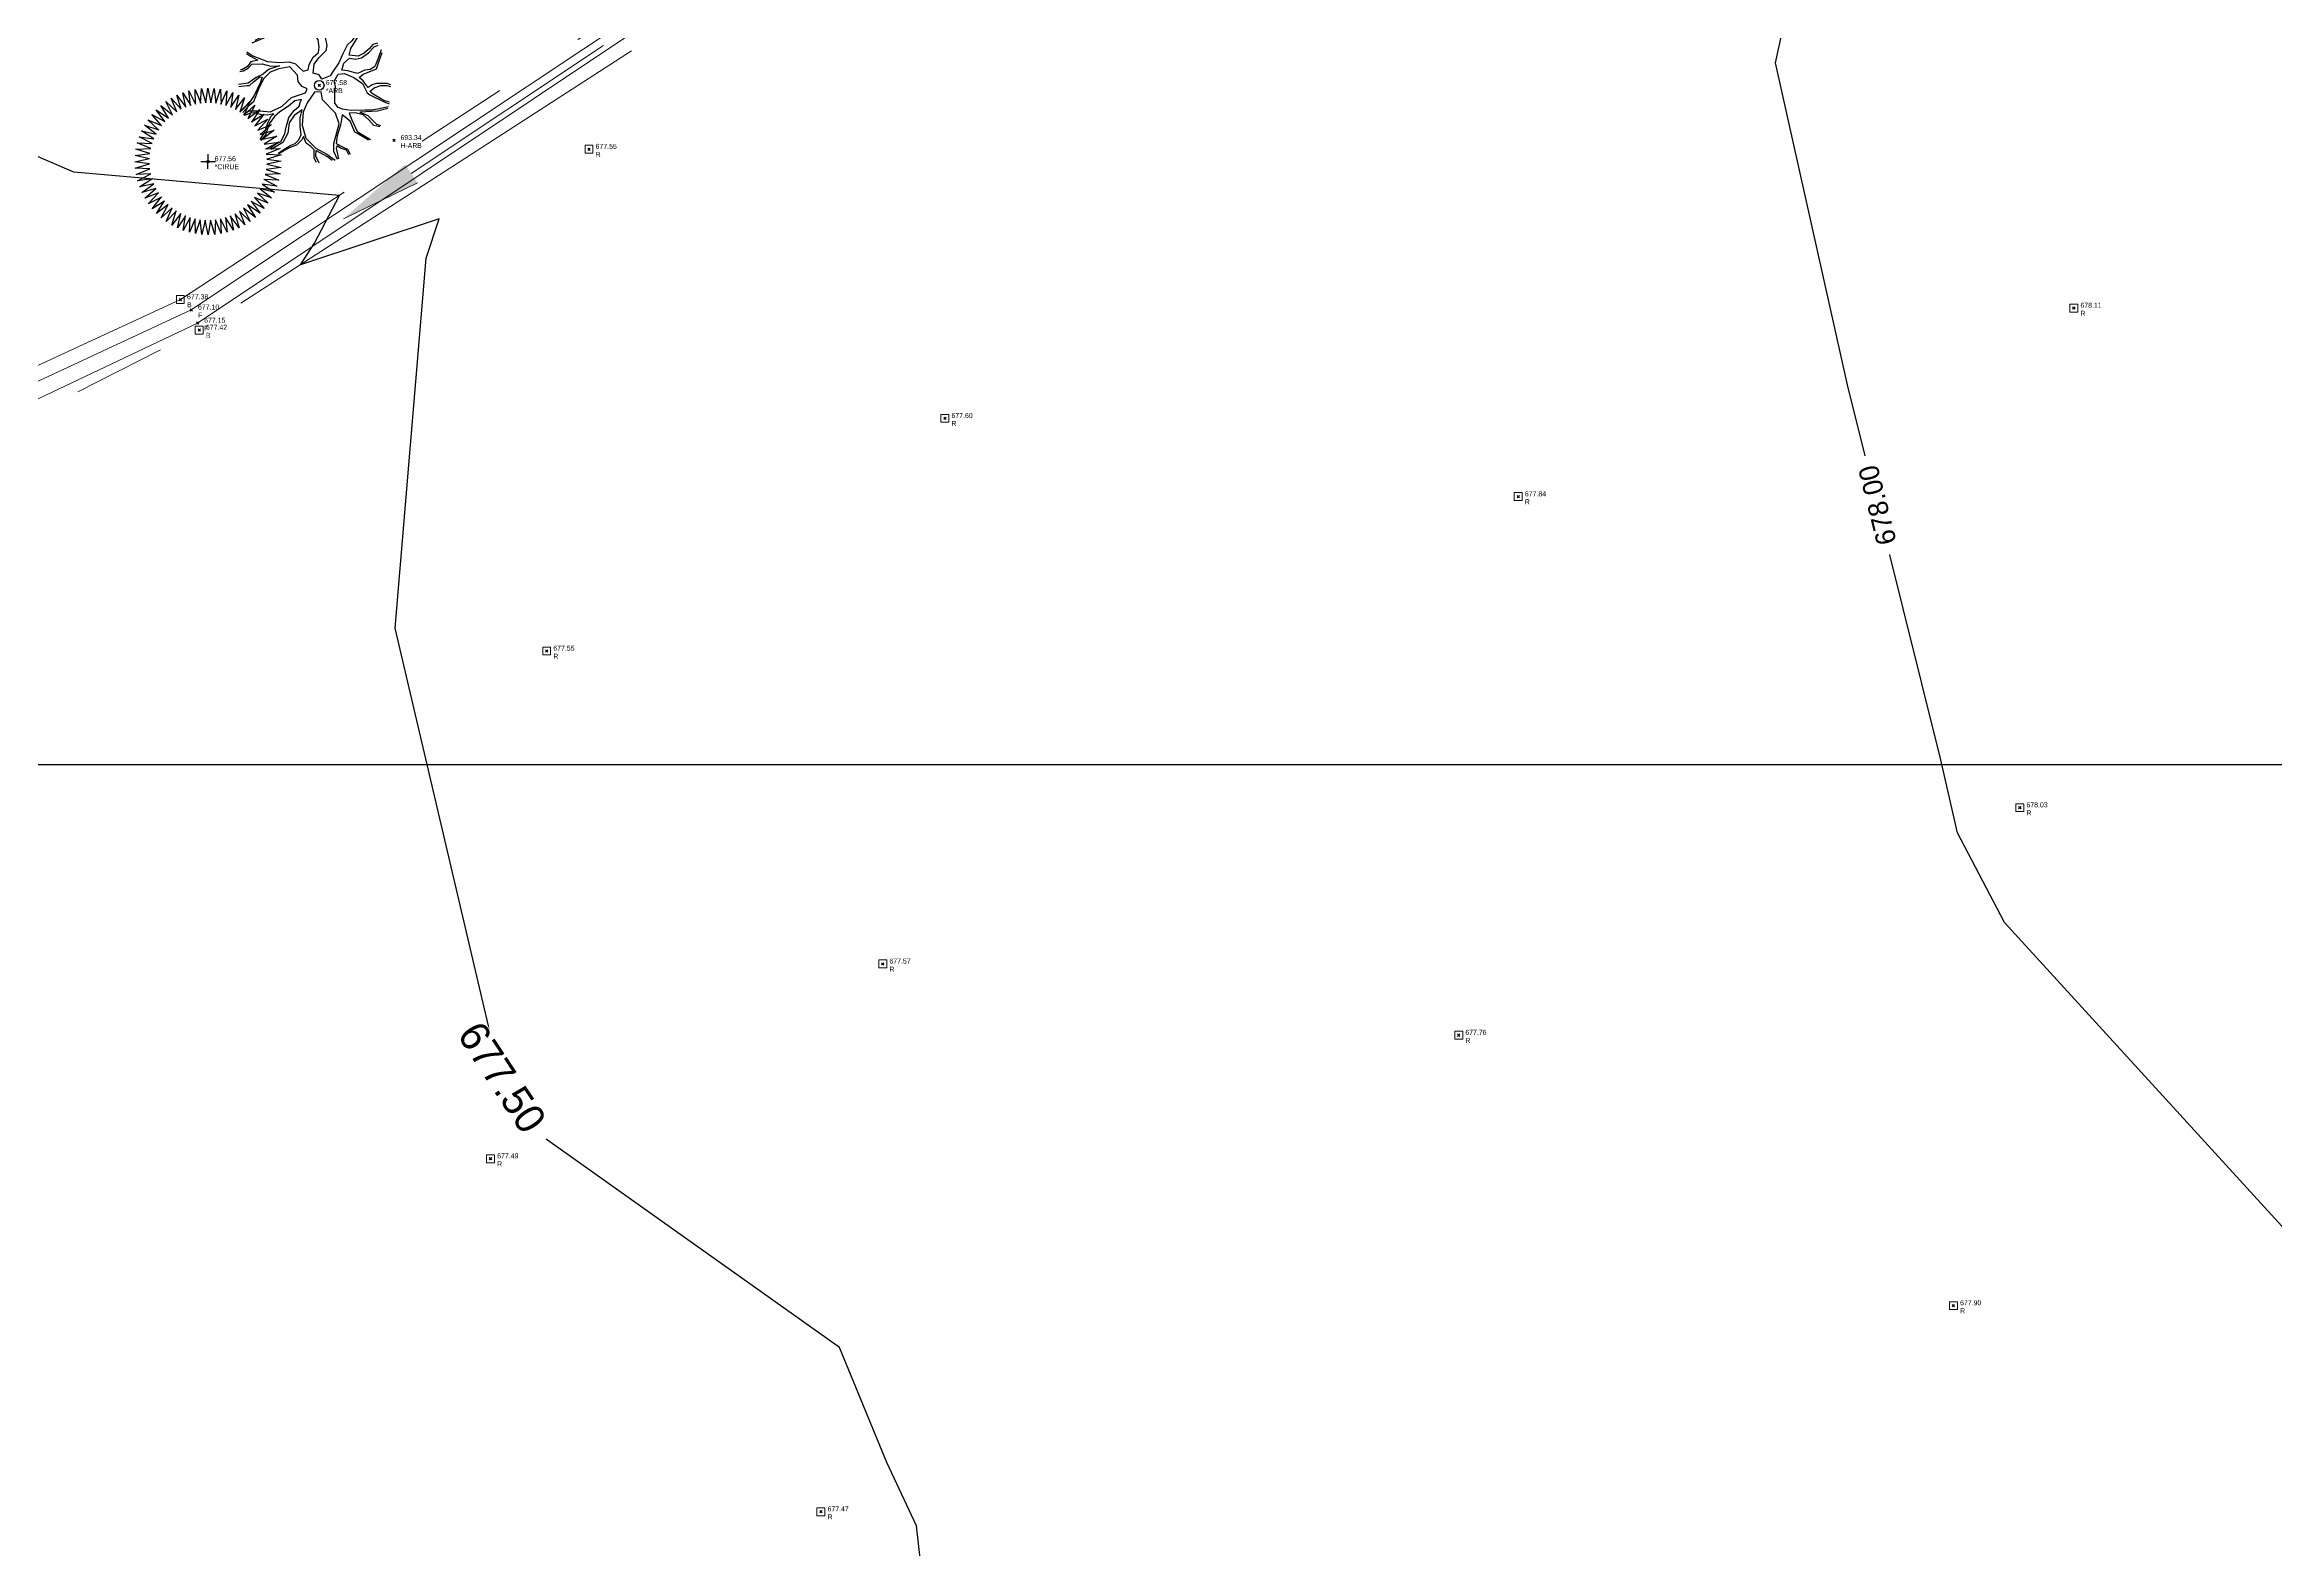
# Model space of a CAD drawing. Extents: x 350769 to 354978, y 6304672 to 6307963.
# Drawn here: x 352416 to 352472.4, y 6305680.2 to 6305718.2 of the extents above; entities that cross this region are included whole.
import ezdxf

# ---------------------------------------------------------------- set-up
doc = ezdxf.new("R2010")
doc.units = 0
doc.header["$PDMODE"] = 35
doc.header["$PDSIZE"] = 0.03
for name, pattern in [('4.0 - LO RECABARREN - DESNIVEL NUEVO$0$HIDDEN', [0.375, 0.25, -0.125]), ('CONTINUOS', [0]), ('DASHED', [19.05, 12.7, -6.35]), ('PHANTOM', [23.5, 11.75, -2.35, 2.35, -2.35, 2.35, -2.35])]:
    doc.linetypes.add(name, pattern=pattern)
doc.layers.get('0').update_dxf_attribs({"linetype": 'CONTINUOUS'})
doc.layers.add('0_ASD_TOPOGRAFIA_ELEMENTOS', color=7, linetype='CONTINUOS', lineweight=5, true_color=0xbdbdbd)
for name, color, linetype in [('1-CANAL', 150, 'PHANTOM'), ('1-coordenadas', 8, 'CONTINUOUS'), ('3-CANAL_FDO', 4, 'CONTINUOUS'), ('C-TINN', 5, 'CONTINUOUS'), ('C-TOPO-MAJR', 9, 'CONTINUOUS'), ('C-TOPO-MINR', 8, 'CONTINUOUS'), ('V-NODE DIC 2005', 4, 'CONTINUOUS'), ('V-NODE-TEXT DIC 2005', 2, 'CONTINUOUS'), ('V-NODE-TEXT DIC 2012', 31, 'CONTINUOUS'), ('Z-ARB', 253, 'CONTINUOUS'), ('Z-CIRUE', 253, 'CONTINUOUS')]:
    doc.layers.add(name, color=color, linetype=linetype)

# ---------------------------------------------------------------- blocks, each defined once
blk = doc.blocks.new('COORDENADAS')
at = {"layer": '1-coordenadas'}
blk.add_line((20, -500.625), (1420, -500.625), dxfattribs=at)
blk = doc.blocks.new('ARB')
at = {"layer": 'Z-ARB', "linetype": 'Continuous'}
for p, q in [((-0.702, 1.798), (-0.583, 1.746)), ((-0.515, 1.763), (-0.643, 1.81)), ((-0.583, 1.746), (-0.509, 1.626)), ((-0.451, 1.63), (-0.515, 1.763)), ((-0.239, 1.899), (-0.12, 1.8)), ((-0.104, 1.843), (-0.176, 1.887)), ((-0.12, 1.8), (-0.061, 1.684)), ((-0.028, 1.73), (-0.104, 1.843)), ((-0.015, 1.675), (-0.028, 1.73)), ((0.059, 1.721), (-0.015, 1.675)), ((0.263, 1.735), (0.059, 1.721)), ((0.083, 1.679), (0.258, 1.706)), ((0.258, 1.706), (0.603, 1.763)), ((0.476, 1.792), (0.263, 1.735)), ((-1.286, 1.232), (-1.718, 1.038)), ((-1.435, 1.215), (-1.648, 1.112)), ((-1.218, 1.294), (-1.435, 1.215)), ((-0.807, 1.329), (-1.286, 1.232)), ((-0.994, 1.364), (-1.218, 1.294)), ((-0.859, 1.399), (-0.994, 1.364)), ((-0.77, 1.397), (-0.859, 1.399)), ((-0.613, 1.246), (-0.807, 1.329)), ((-0.594, 1.348), (-0.77, 1.397)), ((-0.408, 1.222), (-0.613, 1.246)), ((-0.46, 1.33), (-0.594, 1.348)), ((-0.509, 1.626), (-0.456, 1.48)), ((-0.365, 1.32), (-0.46, 1.33)), ((-0.456, 1.48), (-0.427, 1.377)), ((-0.383, 1.436), (-0.451, 1.63)), ((-0.427, 1.377), (-0.365, 1.32)), ((-0.133, 1.268), (-0.408, 1.222)), ((-0.315, 1.371), (-0.383, 1.436)), ((-0.198, 1.348), (-0.315, 1.371)), ((-0.104, 1.421), (-0.198, 1.348)), ((-0.048, 1.161), (-0.133, 1.268)), ((-0.052, 1.607), (-0.104, 1.421)), ((-0.061, 1.684), (-0.052, 1.607)), ((-0.02, 0.968), (-0.048, 1.161)), ((0.008, 1.414), (0.083, 1.679)), ((0.074, 1.251), (0.008, 1.414)), ((0.14, 1.216), (0.074, 1.251)), ((0.182, 1.012), (0.14, 1.216)), ((0.813, 1.148), (0.693, 1.027)), ((0.953, 1.37), (0.813, 1.148)), ((0.864, 1.078), (0.938, 1.207)), ((0.925, 1.599), (0.953, 1.37)), ((0.938, 1.207), (0.999, 1.316)), ((1.013, 1.388), (0.981, 1.56)), ((0.999, 1.316), (1.013, 1.388)), ((-1.85, 0.774), (-1.749, 0.71)), ((-1.845, 0.817), (-1.69, 0.721)), ((-1.735, 0.571), (-1.815, 0.451)), ((-1.749, 0.71), (-1.558, 0.613)), ((-1.558, 0.613), (-1.735, 0.571)), ((-1.69, 0.721), (-1.313, 0.581)), ((-1.313, 0.581), (-1.01, 0.561)), ((-1.01, 0.561), (-0.772, 0.583)), ((-0.772, 0.583), (-0.611, 0.538)), ((-0.259, 0.523), (-0.167, 0.709)), ((-0.167, 0.709), (-0.03, 0.834)), ((-0.135, 0.537), (-0.024, 0.697)), ((-0.03, 0.834), (-0.02, 0.968)), ((-0.024, 0.697), (0.158, 0.888)), ((0.158, 0.888), (0.182, 1.012)), ((0.486, 0.577), (0.329, 0.343)), ((0.575, 0.786), (0.486, 0.577)), ((0.565, 0.396), (0.614, 0.568)), ((0.693, 1.027), (0.575, 0.786)), ((0.614, 0.568), (0.752, 0.7)), ((0.743, 0.777), (0.782, 0.943)), ((0.973, 0.756), (0.743, 0.777)), ((0.752, 0.7), (0.909, 0.677)), ((0.782, 0.943), (0.864, 1.078)), ((0.909, 0.677), (1.054, 0.717)), ((1.125, 0.832), (0.973, 0.756)), ((1.054, 0.717), (1.231, 0.842)), ((1.26, 0.95), (1.125, 0.832)), ((1.231, 0.842), (1.374, 0.996)), ((1.337, 1.055), (1.26, 0.95)), ((1.457, 1.093), (1.337, 1.055)), ((1.374, 0.996), (1.478, 1.036)), ((1.484, 0.726), (1.419, 0.557)), ((1.445, 0.439), (1.509, 0.646)), ((1.554, 0.924), (1.484, 0.726)), ((1.509, 0.646), (1.582, 0.858)), ((-1.799, 0.026), (-2.04, -0.011)), ((-2.01, 0.315), (-1.918, 0.335)), ((-1.962, 0.358), (-1.993, 0.364)), ((-1.815, 0.451), (-1.962, 0.358)), ((-1.918, 0.335), (-1.797, 0.417)), ((-1.593, 0.175), (-1.799, 0.026)), ((-1.797, 0.417), (-1.707, 0.506)), ((-1.76, -0.027), (-1.663, 0.06)), ((-1.707, 0.506), (-1.453, 0.525)), ((-1.663, 0.06), (-1.502, 0.188)), ((-1.486, 0.056), (-1.64, -0.284)), ((-1.423, 0.263), (-1.593, 0.175)), ((-1.406, 0.139), (-1.529, -0.124)), ((-1.502, 0.188), (-1.446, 0.184)), ((-1.446, 0.184), (-1.486, 0.056)), ((-1.453, 0.525), (-1.23, 0.467)), ((-1.287, 0.38), (-1.423, 0.263)), ((-1.244, 0.312), (-1.406, 0.139)), ((-1.01, 0.478), (-1.287, 0.38)), ((-1.024, 0.405), (-1.244, 0.312)), ((-1.23, 0.467), (-1.01, 0.478)), ((-0.747, 0.458), (-1.024, 0.405)), ((-0.553, 0.248), (-0.747, 0.458)), ((-0.611, 0.538), (-0.502, 0.434)), ((-0.534, 0.093), (-0.553, 0.248)), ((-0.49, 0.032), (-0.534, 0.093)), ((-0.502, 0.434), (-0.412, 0.356)), ((-0.431, -0.039), (-0.49, 0.032)), ((-0.412, 0.356), (-0.283, 0.392)), ((-0.283, 0.392), (-0.259, 0.523)), ((-0.154, 0.307), (-0.135, 0.537)), ((-0.154, 0.307), (-0.154, 0.307)), ((-0.001, 0.263), (-0.154, 0.307)), ((0.06, 0.161), (-0.001, 0.263)), ((0.271, 0.249), (0.06, 0.161)), ((0.329, 0.343), (0.271, 0.249)), ((0.374, 0.116), (0.473, 0.293)), ((0.413, -0.019), (0.374, 0.116)), ((0.473, 0.293), (0.637, 0.307)), ((0.714, 0.375), (0.565, 0.396)), ((0.637, 0.307), (0.87, 0.217)), ((0.961, 0.313), (0.714, 0.375)), ((0.87, 0.217), (1.092, 0.069)), ((1.148, 0.406), (0.961, 0.313)), ((1.007, 0.214), (1.104, 0.301)), ((1.112, 0.134), (1.007, 0.214)), ((1.092, 0.069), (1.217, -0.165)), ((1.104, 0.301), (1.261, 0.361)), ((1.196, 0.02), (1.112, 0.134)), ((1.281, 0.425), (1.148, 0.406)), ((1.242, -0.034), (1.196, 0.02)), ((1.335, 0.031), (1.242, -0.034)), ((1.261, 0.361), (1.445, 0.439)), ((1.39, 0.487), (1.281, 0.425)), ((1.447, 0.07), (1.335, 0.031)), ((1.419, 0.557), (1.39, 0.487)), ((1.394, -0.041), (1.559, 0.018)), ((1.578, 0.075), (1.447, 0.07)), ((1.559, 0.018), (1.705, 0.021)), ((1.714, 0.072), (1.578, 0.075)), ((1.705, 0.021), (1.806, 0.001)), ((1.814, 0.045), (1.714, 0.072)), ((-2.033, -0.058), (-1.818, -0.031)), ((-1.754, -0.458), (-1.937, -0.656)), ((-1.818, -0.031), (-1.76, -0.027)), ((-1.653, -0.439), (-1.782, -0.565)), ((-1.64, -0.284), (-1.754, -0.458)), ((-1.529, -0.124), (-1.653, -0.439)), ((-1.216, -0.688), (-0.93, -0.54)), ((-0.768, -0.54), (-0.982, -0.688)), ((-0.93, -0.54), (-0.694, -0.321)), ((-0.613, -0.404), (-0.768, -0.54)), ((-0.694, -0.321), (-0.346, -0.191)), ((-0.626, -0.643), (-0.5, -0.531)), ((-0.445, -0.368), (-0.613, -0.404)), ((-0.5, -0.531), (-0.474, -0.438)), ((-0.474, -0.438), (-0.445, -0.368)), ((-0.304, -0.094), (-0.431, -0.039)), ((-0.297, -0.442), (-0.391, -0.68)), ((-0.346, -0.191), (-0.304, -0.094)), ((-0.117, -0.175), (-0.297, -0.442)), ((0.055, -0.162), (-0.117, -0.175)), ((0.089, -0.365), (0.055, -0.162)), ((0.422, -0.692), (0.089, -0.365)), ((0.396, -0.235), (0.413, -0.019)), ((0.404, -0.447), (0.396, -0.235)), ((0.49, -0.547), (0.404, -0.447)), ((0.595, -0.589), (0.49, -0.547)), ((1.217, -0.165), (1.28, -0.215)), ((1.28, -0.132), (1.394, -0.041)), ((1.364, -0.201), (1.28, -0.132)), ((1.28, -0.215), (1.65, -0.391)), ((1.554, -0.305), (1.364, -0.201)), ((1.747, -0.56), (1.483, -0.631)), ((1.761, -0.511), (1.485, -0.578)), ((1.664, -0.363), (1.554, -0.305)), ((1.65, -0.391), (1.778, -0.438)), ((1.787, -0.395), (1.664, -0.363)), ((-1.782, -0.565), (-1.916, -0.718)), ((-1.898, -0.762), (-1.771, -0.673)), ((-1.724, -0.727), (-1.874, -0.789)), ((-1.771, -0.673), (-1.495, -0.665)), ((-1.635, -0.722), (-1.724, -0.727)), ((-1.441, -0.766), (-1.635, -0.722)), ((-1.495, -0.665), (-1.216, -0.688)), ((-1.297, -0.771), (-1.441, -0.766)), ((-1.355, -1.205), (-1.29, -0.991)), ((-1.25, -0.991), (-1.335, -1.269)), ((-1.136, -0.734), (-1.297, -0.771)), ((-1.29, -0.991), (-1.206, -0.803)), ((-1.118, -0.805), (-1.25, -0.991)), ((-1.206, -0.803), (-1.136, -0.734)), ((-0.982, -0.688), (-1.118, -0.805)), ((-0.845, -1.241), (-0.82, -1.065)), ((-0.82, -1.065), (-0.757, -0.821)), ((-0.743, -0.959), (-0.776, -1.217)), ((-0.757, -0.821), (-0.626, -0.643)), ((-0.619, -0.772), (-0.743, -0.959)), ((-0.42, -0.622), (-0.619, -0.772)), ((-0.467, -0.824), (-0.42, -0.622)), ((-0.462, -1.051), (-0.467, -0.824)), ((-0.434, -1.244), (-0.462, -1.051)), ((-0.391, -0.68), (-0.415, -1.015)), ((-0.415, -1.015), (-0.316, -1.342)), ((0.523, -0.967), (0.422, -0.692)), ((0.466, -1.183), (0.523, -0.967)), ((0.544, -1.024), (0.474, -1.267)), ((0.568, -0.901), (0.544, -1.024)), ((0.592, -0.732), (0.568, -0.901)), ((0.796, -0.891), (0.592, -0.732)), ((0.822, -0.625), (0.595, -0.589)), ((0.917, -0.681), (0.77, -0.69)), ((0.77, -0.69), (0.835, -0.854)), ((0.92, -1.171), (0.796, -0.891)), ((1.165, -0.608), (0.822, -0.625)), ((0.835, -0.854), (0.98, -1.153)), ((1.126, -0.728), (0.917, -0.681)), ((1.483, -0.631), (1.034, -0.658)), ((1.034, -0.658), (1.244, -0.743)), ((1.271, -0.854), (1.126, -0.728)), ((1.335, -0.602), (1.165, -0.608)), ((1.244, -0.743), (1.461, -0.958)), ((1.398, -0.991), (1.271, -0.854)), ((1.485, -0.578), (1.335, -0.602)), ((1.545, -1.027), (1.398, -0.991)), ((1.461, -0.958), (1.561, -0.985)), ((-1.472, -1.393), (-1.355, -1.205)), ((-1.335, -1.269), (-1.453, -1.419)), ((-1.214, -1.608), (-1.082, -1.505)), ((-0.895, -1.458), (-1.187, -1.636)), ((-1.082, -1.505), (-0.947, -1.433)), ((-1.011, -1.73), (-0.881, -1.642)), ((-0.734, -1.587), (-0.991, -1.749)), ((-0.947, -1.433), (-0.845, -1.241)), ((-0.776, -1.217), (-0.895, -1.458)), ((-0.881, -1.642), (-0.707, -1.532)), ((-0.552, -1.523), (-0.734, -1.587)), ((-0.707, -1.532), (-0.584, -1.48)), ((-0.584, -1.48), (-0.493, -1.384)), ((-0.413, -1.384), (-0.552, -1.523)), ((-0.493, -1.384), (-0.434, -1.244)), ((-0.38, -1.3), (-0.413, -1.384)), ((-0.307, -1.465), (-0.38, -1.3)), ((-0.316, -1.342), (-0.056, -1.588)), ((-0.185, -1.548), (-0.307, -1.465)), ((-0.104, -1.631), (-0.185, -1.548)), ((-0.097, -1.678), (-0.104, -1.631)), ((-0.096, -1.844), (-0.097, -1.678)), ((-0.059, -1.648), (-0.068, -1.782)), ((0.235, -1.802), (-0.059, -1.648)), ((-0.056, -1.588), (0.224, -1.732)), ((0.396, -1.463), (0.466, -1.183)), ((0.397, -1.667), (0.396, -1.463)), ((0.49, -1.868), (0.397, -1.667)), ((0.474, -1.267), (0.453, -1.459)), ((0.453, -1.459), (0.629, -1.553)), ((0.475, -1.516), (0.453, -1.587)), ((0.453, -1.587), (0.473, -1.651)), ((0.473, -1.651), (0.516, -1.848)), ((0.56, -1.577), (0.475, -1.516)), ((0.712, -1.629), (0.56, -1.577)), ((0.629, -1.553), (0.741, -1.604)), ((0.779, -1.74), (0.712, -1.629)), ((0.741, -1.604), (0.807, -1.722)), ((1.016, -1.22), (0.92, -1.171)), ((0.98, -1.153), (1.315, -1.345)), ((1.27, -1.366), (1.016, -1.22)), ((-0.037, -1.953), (-0.096, -1.844)), ((-0.068, -1.782), (0.019, -1.957)), ((0.224, -1.732), (0.433, -1.885)), ((0.354, -1.892), (0.235, -1.802))]:
    blk.add_line(p, q, dxfattribs=at)
at = {"layer": 'Z-ARB'}
blk.add_circle((0, 0), 0.122, dxfattribs=at)
blk = doc.blocks.new('CIRUE')
at = {"linetype": 'Continuous'}
for p, q in [((-0.666, 1.726), (-0.462, 1.41)), ((-0.585, 1.363), (-0.666, 1.726)), ((-0.513, 1.777), (-0.337, 1.445)), ((-0.464, 1.409), (-0.513, 1.777)), ((-0.357, 1.815), (-0.21, 1.469)), ((-0.339, 1.444), (-0.357, 1.815)), ((-0.212, 1.468), (-0.197, 1.84)), ((-0.197, 1.84), (-0.081, 1.481)), ((-0.083, 1.481), (-0.036, 1.85)), ((-0.036, 1.85), (0.048, 1.483)), ((0.046, 1.483), (0.125, 1.846)), ((0.125, 1.846), (0.177, 1.473)), ((0.175, 1.473), (0.286, 1.828)), ((0.286, 1.828), (0.305, 1.452)), ((0.303, 1.452), (0.444, 1.796)), ((0.428, 1.42), (0.599, 1.75)), ((0.444, 1.796), (0.43, 1.42)), ((0.551, 1.378), (0.749, 1.692)), ((0.599, 1.75), (0.552, 1.377)), ((0.749, 1.692), (0.67, 1.324)), ((-1.44, 1.162), (-1.105, 0.99)), ((-1.188, 0.888), (-1.44, 1.162)), ((-1.333, 1.283), (-1.015, 1.082)), ((-1.106, 0.989), (-1.333, 1.283)), ((-1.217, 1.394), (-0.916, 1.167)), ((-1.016, 1.081), (-1.217, 1.394)), ((-1.09, 1.495), (-0.811, 1.242)), ((-0.918, 1.166), (-1.09, 1.495)), ((-0.956, 1.584), (-0.7, 1.308)), ((-0.813, 1.241), (-0.956, 1.584)), ((-0.814, 1.661), (-0.583, 1.364)), ((-0.701, 1.307), (-0.814, 1.661)), ((0.669, 1.324), (0.894, 1.62)), ((0.781, 1.261), (1.032, 1.536)), ((0.894, 1.62), (0.783, 1.26)), ((0.888, 1.188), (1.162, 1.44)), ((1.032, 1.536), (0.89, 1.187)), ((0.989, 1.106), (1.283, 1.333)), ((1.162, 1.44), (0.99, 1.105)), ((1.081, 1.016), (1.394, 1.217)), ((1.283, 1.333), (1.082, 1.015)), ((1.394, 1.217), (1.167, 0.916)), ((-1.75, 0.599), (-1.377, 0.552)), ((-1.42, 0.428), (-1.75, 0.599)), ((-1.692, 0.749), (-1.324, 0.67)), ((-1.378, 0.551), (-1.692, 0.749)), ((-1.62, 0.894), (-1.26, 0.783)), ((-1.324, 0.669), (-1.62, 0.894)), ((-1.536, 1.032), (-1.187, 0.89)), ((-1.261, 0.781), (-1.536, 1.032)), ((1.166, 0.918), (1.495, 1.09)), ((1.241, 0.813), (1.584, 0.956)), ((1.495, 1.09), (1.242, 0.811)), ((1.307, 0.701), (1.661, 0.814)), ((1.584, 0.956), (1.308, 0.7)), ((1.363, 0.585), (1.726, 0.666)), ((1.661, 0.814), (1.364, 0.583)), ((1.726, 0.666), (1.41, 0.462)), ((-1.85, -0.036), (-1.483, 0.048)), ((-1.846, 0.125), (-1.473, 0.177)), ((-1.483, 0.046), (-1.846, 0.125)), ((-1.828, 0.286), (-1.452, 0.305)), ((-1.473, 0.175), (-1.828, 0.286)), ((-1.796, 0.444), (-1.42, 0.43)), ((-1.452, 0.303), (-1.796, 0.444)), ((-0.185, 0), (0.185, 0)), ((0, -0.185), (0, 0.185)), ((1.409, 0.464), (1.777, 0.513)), ((1.444, 0.339), (1.815, 0.357)), ((1.777, 0.513), (1.445, 0.337)), ((1.468, 0.212), (1.84, 0.197)), ((1.815, 0.357), (1.469, 0.21)), ((1.84, 0.197), (1.481, 0.081)), ((1.481, 0.083), (1.85, 0.036)), ((1.85, 0.036), (1.483, -0.048)), ((-1.481, -0.083), (-1.85, -0.036)), ((-1.84, -0.197), (-1.481, -0.081)), ((-1.468, -0.212), (-1.84, -0.197)), ((-1.815, -0.357), (-1.469, -0.21)), ((-1.444, -0.339), (-1.815, -0.357)), ((-1.777, -0.513), (-1.445, -0.337)), ((-1.409, -0.464), (-1.777, -0.513)), ((-1.726, -0.666), (-1.41, -0.462)), ((1.75, -0.599), (1.377, -0.552)), ((1.378, -0.551), (1.692, -0.749)), ((1.42, -0.428), (1.75, -0.599)), ((1.796, -0.444), (1.42, -0.43)), ((1.828, -0.286), (1.452, -0.305)), ((1.452, -0.303), (1.796, -0.444)), ((1.846, -0.125), (1.473, -0.177)), ((1.473, -0.175), (1.828, -0.286)), ((1.483, -0.046), (1.846, -0.125)), ((-1.364, -0.585), (-1.726, -0.666)), ((-1.661, -0.814), (-1.364, -0.583)), ((-1.307, -0.701), (-1.661, -0.814)), ((-1.584, -0.956), (-1.308, -0.7)), ((-1.241, -0.813), (-1.584, -0.956)), ((-1.495, -1.09), (-1.242, -0.811)), ((-1.166, -0.918), (-1.495, -1.09)), ((-1.394, -1.217), (-1.167, -0.916)), ((-1.081, -1.016), (-1.394, -1.217)), ((-1.283, -1.333), (-1.082, -1.015)), ((-0.989, -1.106), (-1.283, -1.333)), ((-1.162, -1.44), (-0.99, -1.105)), ((1.333, -1.283), (1.015, -1.082)), ((1.016, -1.081), (1.217, -1.394)), ((1.44, -1.162), (1.105, -0.99)), ((1.106, -0.989), (1.333, -1.283)), ((1.536, -1.032), (1.187, -0.89)), ((1.188, -0.888), (1.44, -1.162)), ((1.62, -0.894), (1.26, -0.783)), ((1.261, -0.781), (1.536, -1.032)), ((1.324, -0.669), (1.62, -0.894)), ((1.692, -0.749), (1.324, -0.67)), ((-0.888, -1.188), (-1.162, -1.44)), ((-1.032, -1.536), (-0.89, -1.187)), ((-0.781, -1.261), (-1.032, -1.536)), ((-0.894, -1.62), (-0.783, -1.26)), ((-0.669, -1.324), (-0.894, -1.62)), ((-0.749, -1.692), (-0.67, -1.324)), ((-0.551, -1.378), (-0.749, -1.692)), ((-0.599, -1.75), (-0.552, -1.377)), ((-0.428, -1.42), (-0.599, -1.75)), ((-0.444, -1.796), (-0.43, -1.42)), ((-0.303, -1.452), (-0.444, -1.796)), ((-0.286, -1.828), (-0.305, -1.452)), ((-0.175, -1.473), (-0.286, -1.828)), ((-0.125, -1.846), (-0.177, -1.473)), ((-0.046, -1.483), (-0.125, -1.846)), ((0.036, -1.85), (-0.048, -1.483)), ((0.083, -1.481), (0.036, -1.85)), ((0.197, -1.84), (0.081, -1.481)), ((0.212, -1.468), (0.197, -1.84)), ((0.357, -1.815), (0.21, -1.469)), ((0.513, -1.777), (0.337, -1.445)), ((0.339, -1.444), (0.357, -1.815)), ((0.666, -1.726), (0.462, -1.41)), ((0.464, -1.409), (0.513, -1.777)), ((0.814, -1.661), (0.583, -1.364)), ((0.585, -1.364), (0.666, -1.726)), ((0.956, -1.584), (0.7, -1.308)), ((0.701, -1.307), (0.814, -1.661)), ((1.09, -1.495), (0.811, -1.242)), ((0.813, -1.241), (0.956, -1.584)), ((1.217, -1.394), (0.916, -1.167)), ((0.918, -1.166), (1.09, -1.495))]:
    blk.add_line(p, q, dxfattribs=at)
blk = doc.blocks.new('*U1327')
at = {"color": 0, "linetype": 'ByBlock', "lineweight": -2, "transparency": 16777216}
blk.add_point((0, 0), dxfattribs=at)
blk = doc.blocks.new('*U4144', base_point=(352419.96, 6305710.897))
at = {"layer": 'V-NODE-TEXT DIC 2005', "linetype": 'ByBlock', "char_height": 0.127}
for s, insert, attachment_point in [('677.42', (352420.127, 6305710.968), 4), ('B', (352420.127, 6305710.829), 1)]:
    blk.add_mtext(s, dxfattribs=dict(at, insert=insert, attachment_point=attachment_point))
blk = doc.blocks.new('*U4145', base_point=(352419.96, 6305710.897))
at = {"layer": 'V-NODE-TEXT DIC 2005', "color": 2, "lineweight": -2}
blk.add_blockref('*U4144', (352419.96, 6305710.897), dxfattribs=at)
blk = doc.blocks.new('*U4142', base_point=(352419.482, 6305711.669))
at = {"layer": 'V-NODE-TEXT DIC 2005', "linetype": 'ByBlock', "char_height": 0.127}
for s, insert, attachment_point in [('677.38', (352419.649, 6305711.74), 4), ('B', (352419.649, 6305711.601), 1)]:
    blk.add_mtext(s, dxfattribs=dict(at, insert=insert, attachment_point=attachment_point))
blk = doc.blocks.new('*U4143', base_point=(352419.482, 6305711.669))
at = {"layer": 'V-NODE-TEXT DIC 2005', "color": 2, "lineweight": -2}
blk.add_blockref('*U4142', (352419.482, 6305711.669), dxfattribs=at)
blk = doc.blocks.new('*U3674', base_point=(352419.915, 6305711.074))
at = {"layer": 'V-NODE-TEXT DIC 2005', "linetype": 'ByBlock', "char_height": 0.127}
for s, insert, attachment_point in [('677.15', (352420.082, 6305711.145), 4), ('F', (352420.082, 6305711.006), 1)]:
    blk.add_mtext(s, dxfattribs=dict(at, insert=insert, attachment_point=attachment_point))
blk = doc.blocks.new('*U3675', base_point=(352419.915, 6305711.074))
at = {"layer": 'V-NODE-TEXT DIC 2005', "color": 2, "lineweight": -2}
blk.add_blockref('*U3674', (352419.915, 6305711.074), dxfattribs=at)
blk = doc.blocks.new('*U3668', base_point=(352419.759, 6305711.407))
at = {"layer": 'V-NODE-TEXT DIC 2005', "linetype": 'ByBlock', "char_height": 0.127}
for s, insert, attachment_point in [('677.10', (352419.926, 6305711.478), 4), ('F', (352419.926, 6305711.339), 1)]:
    blk.add_mtext(s, dxfattribs=dict(at, insert=insert, attachment_point=attachment_point))
blk = doc.blocks.new('*U3669', base_point=(352419.759, 6305711.407))
at = {"layer": 'V-NODE-TEXT DIC 2005', "color": 2, "lineweight": -2}
blk.add_blockref('*U3668', (352419.759, 6305711.407), dxfattribs=at)
blk = doc.blocks.new('*U2836', base_point=(352427.321, 6305689.96))
at = {"layer": 'V-NODE-TEXT DIC 2005', "linetype": 'ByBlock', "char_height": 0.127}
for s, insert, attachment_point in [('677.49', (352427.488, 6305690.031), 4), ('R', (352427.488, 6305689.892), 1)]:
    blk.add_mtext(s, dxfattribs=dict(at, insert=insert, attachment_point=attachment_point))
blk = doc.blocks.new('*U2837', base_point=(352427.321, 6305689.96))
at = {"layer": 'V-NODE-TEXT DIC 2005', "color": 2, "lineweight": -2}
blk.add_blockref('*U2836', (352427.321, 6305689.96), dxfattribs=at)
blk = doc.blocks.new('*U2832', base_point=(352435.67, 6305681.043))
at = {"layer": 'V-NODE-TEXT DIC 2005', "linetype": 'ByBlock', "char_height": 0.127}
for s, insert, attachment_point in [('677.47', (352435.837, 6305681.114), 4), ('R', (352435.837, 6305680.975), 1)]:
    blk.add_mtext(s, dxfattribs=dict(at, insert=insert, attachment_point=attachment_point))
blk = doc.blocks.new('*U2833', base_point=(352435.67, 6305681.043))
at = {"layer": 'V-NODE-TEXT DIC 2005', "color": 2, "lineweight": -2}
blk.add_blockref('*U2832', (352435.67, 6305681.043), dxfattribs=at)
blk = doc.blocks.new('*U2830', base_point=(352437.232, 6305694.883))
at = {"layer": 'V-NODE-TEXT DIC 2005', "linetype": 'ByBlock', "char_height": 0.127}
for s, insert, attachment_point in [('677.57', (352437.399, 6305694.954), 4), ('R', (352437.399, 6305694.815), 1)]:
    blk.add_mtext(s, dxfattribs=dict(at, insert=insert, attachment_point=attachment_point))
blk = doc.blocks.new('*U2831', base_point=(352437.232, 6305694.883))
at = {"layer": 'V-NODE-TEXT DIC 2005', "color": 2, "lineweight": -2}
blk.add_blockref('*U2830', (352437.232, 6305694.883), dxfattribs=at)
blk = doc.blocks.new('*U2828', base_point=(352428.739, 6305702.789))
at = {"layer": 'V-NODE-TEXT DIC 2005', "linetype": 'ByBlock', "char_height": 0.127}
for s, insert, attachment_point in [('677.55', (352428.906, 6305702.86), 4), ('R', (352428.906, 6305702.721), 1)]:
    blk.add_mtext(s, dxfattribs=dict(at, insert=insert, attachment_point=attachment_point))
blk = doc.blocks.new('*U2829', base_point=(352428.739, 6305702.789))
at = {"layer": 'V-NODE-TEXT DIC 2005', "color": 2, "lineweight": -2}
blk.add_blockref('*U2828', (352428.739, 6305702.789), dxfattribs=at)
blk = doc.blocks.new('*U2826', base_point=(352438.8, 6305708.669))
at = {"layer": 'V-NODE-TEXT DIC 2005', "linetype": 'ByBlock', "char_height": 0.127}
for s, insert, attachment_point in [('677.60', (352438.967, 6305708.74), 4), ('R', (352438.967, 6305708.601), 1)]:
    blk.add_mtext(s, dxfattribs=dict(at, insert=insert, attachment_point=attachment_point))
blk = doc.blocks.new('*U2827', base_point=(352438.8, 6305708.669))
at = {"layer": 'V-NODE-TEXT DIC 2005', "color": 2, "lineweight": -2}
blk.add_blockref('*U2826', (352438.8, 6305708.669), dxfattribs=at)
blk = doc.blocks.new('*U2824', base_point=(352429.807, 6305715.467))
at = {"layer": 'V-NODE-TEXT DIC 2005', "linetype": 'ByBlock', "char_height": 0.127}
for s, insert, attachment_point in [('677.55', (352429.974, 6305715.538), 4), ('R', (352429.974, 6305715.399), 1)]:
    blk.add_mtext(s, dxfattribs=dict(at, insert=insert, attachment_point=attachment_point))
blk = doc.blocks.new('*U2825', base_point=(352429.807, 6305715.467))
at = {"layer": 'V-NODE-TEXT DIC 2005', "color": 2, "lineweight": -2}
blk.add_blockref('*U2824', (352429.807, 6305715.467), dxfattribs=at)
blk = doc.blocks.new('*U2768', base_point=(352465.964, 6305698.834))
at = {"layer": 'V-NODE-TEXT DIC 2005', "linetype": 'ByBlock', "char_height": 0.127}
for s, insert, attachment_point in [('678.03', (352466.131, 6305698.905), 4), ('R', (352466.131, 6305698.766), 1)]:
    blk.add_mtext(s, dxfattribs=dict(at, insert=insert, attachment_point=attachment_point))
blk = doc.blocks.new('*U2769', base_point=(352465.964, 6305698.834))
at = {"layer": 'V-NODE-TEXT DIC 2005', "color": 2, "lineweight": -2}
blk.add_blockref('*U2768', (352465.964, 6305698.834), dxfattribs=at)
blk = doc.blocks.new('*U2764', base_point=(352467.327, 6305711.456))
at = {"layer": 'V-NODE-TEXT DIC 2005', "linetype": 'ByBlock', "char_height": 0.127}
for s, insert, attachment_point in [('678.11', (352467.494, 6305711.527), 4), ('R', (352467.494, 6305711.388), 1)]:
    blk.add_mtext(s, dxfattribs=dict(at, insert=insert, attachment_point=attachment_point))
blk = doc.blocks.new('*U2765', base_point=(352467.327, 6305711.456))
at = {"layer": 'V-NODE-TEXT DIC 2005', "color": 2, "lineweight": -2}
blk.add_blockref('*U2764', (352467.327, 6305711.456), dxfattribs=at)
blk = doc.blocks.new('*U2762', base_point=(352453.289, 6305706.691))
at = {"layer": 'V-NODE-TEXT DIC 2005', "linetype": 'ByBlock', "char_height": 0.127}
for s, insert, attachment_point in [('677.84', (352453.456, 6305706.762), 4), ('R', (352453.456, 6305706.623), 1)]:
    blk.add_mtext(s, dxfattribs=dict(at, insert=insert, attachment_point=attachment_point))
blk = doc.blocks.new('*U2763', base_point=(352453.289, 6305706.691))
at = {"layer": 'V-NODE-TEXT DIC 2005', "color": 2, "lineweight": -2}
blk.add_blockref('*U2762', (352453.289, 6305706.691), dxfattribs=at)
blk = doc.blocks.new('*U2760', base_point=(352451.786, 6305693.084))
at = {"layer": 'V-NODE-TEXT DIC 2005', "linetype": 'ByBlock', "char_height": 0.127}
for s, insert, attachment_point in [('677.76', (352451.953, 6305693.155), 4), ('R', (352451.953, 6305693.016), 1)]:
    blk.add_mtext(s, dxfattribs=dict(at, insert=insert, attachment_point=attachment_point))
blk = doc.blocks.new('*U2761', base_point=(352451.786, 6305693.084))
at = {"layer": 'V-NODE-TEXT DIC 2005', "color": 2, "lineweight": -2}
blk.add_blockref('*U2760', (352451.786, 6305693.084), dxfattribs=at)
blk = doc.blocks.new('*U2756', base_point=(352464.288, 6305686.251))
at = {"layer": 'V-NODE-TEXT DIC 2005', "linetype": 'ByBlock', "char_height": 0.127}
for s, insert, attachment_point in [('677.90', (352464.455, 6305686.322), 4), ('R', (352464.455, 6305686.183), 1)]:
    blk.add_mtext(s, dxfattribs=dict(at, insert=insert, attachment_point=attachment_point))
blk = doc.blocks.new('*U2757', base_point=(352464.288, 6305686.251))
at = {"layer": 'V-NODE-TEXT DIC 2005', "color": 2, "lineweight": -2}
blk.add_blockref('*U2756', (352464.288, 6305686.251), dxfattribs=at)
blk = doc.blocks.new('*U1640', base_point=(352422.989, 6305717.08))
at = {"layer": 'V-NODE-TEXT DIC 2005', "linetype": 'ByBlock', "char_height": 0.127}
for s, insert, attachment_point in [('*ARB', (352423.156, 6305717.012), 1), ('677.58', (352423.156, 6305717.151), 4)]:
    blk.add_mtext(s, dxfattribs=dict(at, insert=insert, attachment_point=attachment_point))
blk = doc.blocks.new('*U1641', base_point=(352422.989, 6305717.08))
at = {"layer": 'V-NODE-TEXT DIC 2005', "color": 2, "lineweight": -2}
blk.add_blockref('*U1640', (352422.989, 6305717.08), dxfattribs=at)
blk = doc.blocks.new('*U1558', base_point=(352420.181, 6305715.156))
at = {"layer": 'V-NODE-TEXT DIC 2005', "linetype": 'ByBlock', "char_height": 0.127}
for s, insert, attachment_point in [('*CIRUE', (352420.348, 6305715.088), 1), ('677.56', (352420.348, 6305715.227), 4)]:
    blk.add_mtext(s, dxfattribs=dict(at, insert=insert, attachment_point=attachment_point))
blk = doc.blocks.new('*U1559', base_point=(352420.181, 6305715.156))
at = {"layer": 'V-NODE-TEXT DIC 2005', "color": 2, "lineweight": -2}
blk.add_blockref('*U1558', (352420.181, 6305715.156), dxfattribs=at)
blk = doc.blocks.new('TOPOGRAFIA')
at = {"layer": '1-CANAL', "lineweight": 0, "true_color": 0xbdbdbd}
blk.add_hatch(color=9, dxfattribs=at).paths.add_polyline_path([(390425.111, 6302715.164), (390423.557, 6302713.791), (390425.423, 6302714.696)])
at = {"layer": '1-CANAL', "color": 9, "lineweight": 0, "true_color": 0xbdbdbd, "flags": 128}
for points in [[(390567.787, 6302629.727), (390568.793, 6302640.353), (390569.503, 6302651.739), (390570.033, 6302661.873), (390570.34, 6302672.528), (390570.92, 6302683.642), (390571.385, 6302692.94), (390572.206, 6302702.09), (390572.491, 6302712.168), (390573.178, 6302721.782), (390573.739, 6302732.321), (390574.43, 6302741.485), (390575.232, 6302752.552), (390575.303, 6302758.186), (390573.072, 6302758.741), (390565.731, 6302762.63), (390558.774, 6302762.052), (390549.097, 6302759.46), (390540.056, 6302756.523), (390530.957, 6302754.646), (390519.837, 6302751.496), (390509.631, 6302748.296), (390499.766, 6302744.712), (390490.284, 6302741.391), (390477.589, 6302736.731), (390469.698, 6302733.787), (390460.923, 6302731.042), (390452.374, 6302728.107), (390438.311, 6302722.869), (390431.422, 6302718.409), (390419.91, 6302710.977), (390412.117, 6302707.007), (390402.106, 6302701.336), (390395.117, 6302696.907), (390381.316, 6302693.365), (390369.866, 6302691.898), (390358.977, 6302690.522), (390351.003, 6302689.869), (390338.841, 6302688.974), (390330.387, 6302688.811), (390318.293, 6302688.652), (390310.613, 6302688.12), (390310.097, 6302689.409), (390318.134, 6302689.995), (390330.169, 6302689.859), (390338.592, 6302690.268), (390350.911, 6302691.365), (390358.441, 6302692.052), (390369.602, 6302693.031), (390381.494, 6302694.408), (390394.454, 6302697.809), (390401.441, 6302702.027), (390411.517, 6302708.091), (390419.432, 6302711.748), (390430.822, 6302719.202), (390437.823, 6302723.766), (390451.878, 6302729.106), (390460.597, 6302731.881), (390469.278, 6302734.632), (390477.218, 6302737.629), (390489.928, 6302742.229), (390499.382, 6302745.508), (390509.312, 6302749.089), (390519.62, 6302752.392), (390530.723, 6302755.531), (390539.654, 6302757.751), (390548.71, 6302760.578), (390558.851, 6302763.211), (390565.636, 6302763.686), (390573.601, 6302759.59), (390575.339, 6302759.411), (390576.082, 6302766.593), (390577.196, 6302775.886), (390577.943, 6302782.884), (390578.269, 6302790.104), (390579.967, 6302802.039), (390581.351, 6302810.063)], [(390430.125, 6302718.164), (390425.267, 6302714.93)], [(390423.557, 6302713.791), (390425.423, 6302714.696)]]:
    blk.add_lwpolyline(points, dxfattribs=at)
at = {"layer": '1-coordenadas', "color": 9, "linetype": '4.0 - LO RECABARREN - DESNIVEL NUEVO$0$HIDDEN', "lineweight": 0, "ltscale": 50, "true_color": 0xbdbdbd}
blk.add_line((390200, 6302700), (390900, 6302700), dxfattribs=at)
at = {"layer": '3-CANAL_FDO', "color": 9, "lineweight": 0, "true_color": 0xbdbdbd}
for points in [[(390310.469, 6302688.649), (390318.522, 6302688.996), (390330.174, 6302689.125), (390338.64, 6302689.578), (390350.896, 6302690.257), (390358.72, 6302691.136), (390369.871, 6302692.128), (390381.817, 6302693.844), (390394.873, 6302697.124), (390401.907, 6302701.675), (390411.835, 6302707.347), (390419.866, 6302711.153), (390431.217, 6302718.73), (390438.253, 6302723.075), (390452.2, 6302728.334), (390460.878, 6302731.292), (390469.538, 6302734.018), (390477.452, 6302736.983), (390490.288, 6302741.591), (390499.55, 6302745.064), (390509.663, 6302748.654), (390519.824, 6302751.87), (390530.973, 6302754.926), (390540.132, 6302756.904)], [(390539.967, 6302757.247), (390530.893, 6302755.256), (390519.738, 6302752.054), (390509.538, 6302748.883), (390499.452, 6302745.33), (390490.052, 6302742.018), (390477.389, 6302737.286), (390469.459, 6302734.356), (390460.822, 6302731.603), (390452.099, 6302728.78), (390438.105, 6302723.585), (390431.006, 6302718.998), (390419.709, 6302711.486), (390411.588, 6302707.706), (390401.653, 6302701.807), (390394.656, 6302697.507), (390381.626, 6302694.051), (390369.775, 6302692.606), (390358.754, 6302691.538), (390350.797, 6302690.927), (390338.654, 6302689.841), (390330.154, 6302689.686), (390318.275, 6302689.534), (390310.503, 6302689.006)]]:
    blk.add_lwpolyline(points, dxfattribs=at)
at = {"layer": 'C-TINN', "color": 9, "linetype": 'Continuous', "lineweight": 0, "true_color": 0xbdbdbd}
for points, elevation in [([(390429.657, 6302715.446), (390429.657, 6302715.646), (390429.857, 6302715.646), (390429.857, 6302715.446), (390429.657, 6302715.446)], 677.55), ([(390419.332, 6302711.648), (390419.332, 6302711.848), (390419.532, 6302711.848), (390419.532, 6302711.648), (390419.332, 6302711.648)], 677.38), ([(390467.178, 6302711.432), (390467.178, 6302711.632), (390467.378, 6302711.632), (390467.378, 6302711.432), (390467.178, 6302711.432)], 678.11), ([(390419.81, 6302710.877), (390419.81, 6302711.077), (390420.01, 6302711.077), (390420.01, 6302710.877), (390419.81, 6302710.877)], 677.42), ([(390438.65, 6302708.647), (390438.65, 6302708.847), (390438.85, 6302708.847), (390438.85, 6302708.647), (390438.65, 6302708.647)], 677.6), ([(390453.138, 6302706.669), (390453.138, 6302706.869), (390453.338, 6302706.869), (390453.338, 6302706.669), (390453.138, 6302706.669)], 677.84), ([(390428.589, 6302702.768), (390428.589, 6302702.968), (390428.789, 6302702.968), (390428.789, 6302702.768), (390428.589, 6302702.768)], 677.55), ([(390465.813, 6302698.81), (390465.813, 6302699.01), (390466.013, 6302699.01), (390466.013, 6302698.81), (390465.813, 6302698.81)], 678.03), ([(390437.081, 6302694.861), (390437.081, 6302695.061), (390437.281, 6302695.061), (390437.281, 6302694.861), (390437.081, 6302694.861)], 677.57), ([(390451.635, 6302693.062), (390451.635, 6302693.262), (390451.835, 6302693.262), (390451.835, 6302693.062), (390451.635, 6302693.062)], 677.76), ([(390427.169, 6302689.939), (390427.169, 6302690.139), (390427.369, 6302690.139), (390427.369, 6302689.939), (390427.169, 6302689.939)], 677.49), ([(390464.137, 6302686.227), (390464.137, 6302686.427), (390464.337, 6302686.427), (390464.337, 6302686.227), (390464.137, 6302686.227)], 677.9), ([(390435.518, 6302681.021), (390435.518, 6302681.221), (390435.718, 6302681.221), (390435.718, 6302681.021), (390435.518, 6302681.021)], 677.47)]:
    blk.add_lwpolyline(points, dxfattribs=dict(at, elevation=elevation))
for p in [(390429.757, 6302715.546, 677.55), (390419.432, 6302711.748, 677.38), (390467.278, 6302711.532, 678.11), (390419.91, 6302710.977, 677.42), (390438.75, 6302708.747, 677.6), (390453.238, 6302706.769, 677.84), (390428.689, 6302702.868, 677.55), (390465.913, 6302698.91, 678.03), (390437.181, 6302694.961, 677.57), (390451.735, 6302693.162, 677.76), (390427.269, 6302690.039, 677.49), (390464.237, 6302686.327, 677.9), (390435.618, 6302681.121, 677.47)]:
    blk.add_point(p, dxfattribs=at)
at = {"layer": 'C-TOPO-MAJR', "color": 9, "linetype": 'Continuous', "lineweight": -3, "true_color": 0xbdbdbd, "elevation": 677.5}
blk.add_lwpolyline([(390446.539, 6302638.486), (390446.349, 6302647.449), (390446.093, 6302651.817), (390446.21, 6302652.531), (390443.358, 6302662.031), (390440.308, 6302666.752), (390439.106, 6302671.326), (390438.032, 6302680.763), (390437.285, 6302682.367), (390436.087, 6302685.273), (390428.508, 6302690.654), (390427.506, 6302692.177), (390424.859, 6302703.448), (390425.645, 6302712.79), (390425.97, 6302713.788), (390422.468, 6302712.628), (390422.82, 6302713.17), (390423.452, 6302714.379), (390416.736, 6302714.965), (390405.426, 6302719.846)], dxfattribs=at)
at = {"layer": 'C-TOPO-MINR', "color": 9, "linetype": 'Continuous', "lineweight": -3, "true_color": 0xbdbdbd, "elevation": 678}
blk.add_lwpolyline([(390481.443, 6302632.959), (390485.969, 6302643.72), (390487.179, 6302645.52), (390487.016, 6302646.344), (390486.704, 6302649.09), (390485.903, 6302657.902), (390485.605, 6302659.653), (390485.36, 6302662.32), (390484.087, 6302672.924), (390477.028, 6302683.466), (390475.112, 6302685.517), (390465.526, 6302696.007), (390464.338, 6302698.272), (390463.912, 6302700.151), (390461.558, 6302709.592), (390459.738, 6302717.729), (390460.79, 6302722.529)], dxfattribs=at)
at = {"layer": 'V-NODE-TEXT DIC 2012', "color": 9, "lineweight": 0, "true_color": 0xbdbdbd}
blk.add_point((390424.829, 6302715.77), dxfattribs=at)
at = {"layer": 'V-NODE DIC 2005', "color": 9, "lineweight": 0, "true_color": 0xbdbdbd, "rotation": 359.9963883938062}
for p in [(390422.94, 6302717.159), (390429.758, 6302715.546), (390420.132, 6302715.235), (390419.433, 6302711.748), (390419.71, 6302711.486), (390419.866, 6302711.153), (390467.278, 6302711.532), (390419.911, 6302710.976), (390438.75, 6302708.747), (390453.239, 6302706.768), (390428.689, 6302702.868), (390465.914, 6302698.91), (390437.182, 6302694.961), (390451.735, 6302693.161), (390427.27, 6302690.039), (390464.237, 6302686.328), (390435.619, 6302681.121)]:
    blk.add_blockref('*U1327', p, dxfattribs=at)
at = {"layer": 'V-NODE-TEXT DIC 2005', "color": 9, "lineweight": 0, "true_color": 0xbdbdbd, "rotation": 359.9963883938062}
for name, p in [('*U1641', (390422.94, 6302717.159)), ('*U2825', (390429.758, 6302715.546)), ('*U1559', (390420.132, 6302715.235)), ('*U4143', (390419.433, 6302711.748)), ('*U3669', (390419.71, 6302711.486)), ('*U2765', (390467.278, 6302711.532)), ('*U3675', (390419.866, 6302711.153)), ('*U4145', (390419.911, 6302710.976)), ('*U2827', (390438.75, 6302708.747)), ('*U2763', (390453.239, 6302706.768)), ('*U2829', (390428.689, 6302702.868)), ('*U2769', (390465.914, 6302698.91)), ('*U2831', (390437.182, 6302694.961)), ('*U2761', (390451.735, 6302693.161)), ('*U2837', (390427.27, 6302690.039)), ('*U2757', (390464.237, 6302686.328)), ('*U2833', (390435.619, 6302681.121))]:
    blk.add_blockref(name, p, dxfattribs=at)
at = {"layer": 'Z-ARB', "color": 9, "lineweight": 0, "true_color": 0xbdbdbd, "rotation": 359.090101839884}
blk.add_blockref('ARB', (390422.94, 6302717.159), dxfattribs=at)
at = {"layer": 'Z-CIRUE', "color": 9, "lineweight": 0, "true_color": 0xbdbdbd, "rotation": 359.090101839884}
blk.add_blockref('CIRUE', (390420.132, 6302715.236), dxfattribs=at)
at = {"layer": 'V-NODE-TEXT DIC 2012', "color": 9, "lineweight": 0, "true_color": 0xbdbdbd}
for s, p in [('693.34', (390424.996, 6302715.778)), ('H-ARB', (390424.996, 6302715.578))]:
    blk.add_text(s, height=0.125, dxfattribs=at).set_placement(p)
at = {"layer": 'C-TOPO-MAJR', "color": 9, "linetype": 'Continuous', "lineweight": 0, "true_color": 0xbdbdbd, "insert": (390427.561, 6302692.094, 677.5), "char_height": 0.75, "width": 3.75143, "attachment_point": 5, "rotation": 303.3504, "bg_fill": 3, "box_fill_scale": 1.042333, "bg_fill_color": 256, "bg_fill_true_color": 13158600, "bg_fill_transparency": 0}
blk.add_mtext('677.50', dxfattribs=at)
at = {"layer": 'C-TOPO-MINR', "color": 9, "linetype": 'Continuous', "lineweight": 0, "true_color": 0xbdbdbd, "insert": (390462.316, 6302706.552, 678), "char_height": 0.5, "width": 2.50095, "attachment_point": 5, "rotation": 104.0007, "bg_fill": 3, "box_fill_scale": 1.0635, "bg_fill_color": 256, "bg_fill_true_color": 13158600, "bg_fill_transparency": 0}
blk.add_mtext('678.00', dxfattribs=at)

msp = doc.modelspace()

# ---------------------------------------------------------------- block references
at = {"color": 252, "linetype": 'DASHED'}
msp.add_blockref('COORDENADAS', (352180, 6306200.625), dxfattribs=at)
at = {"layer": 'Z-ARB', "rotation": 359.090101839884}
msp.add_blockref('ARB', (352422.94, 6305717.159), dxfattribs=at)
at = {"layer": 'Z-CIRUE', "rotation": 359.090101839884}
msp.add_blockref('CIRUE', (352420.132, 6305715.236), dxfattribs=at)

# ---------------------------------------------------------------- next in the draw order: block references
at = {"layer": '0_ASD_TOPOGRAFIA_ELEMENTOS', "color": 30, "true_color": 0xf26507}
msp.add_blockref('TOPOGRAFIA', (-38000, 3000), dxfattribs=at)

doc.saveas('drawing.dxf')
